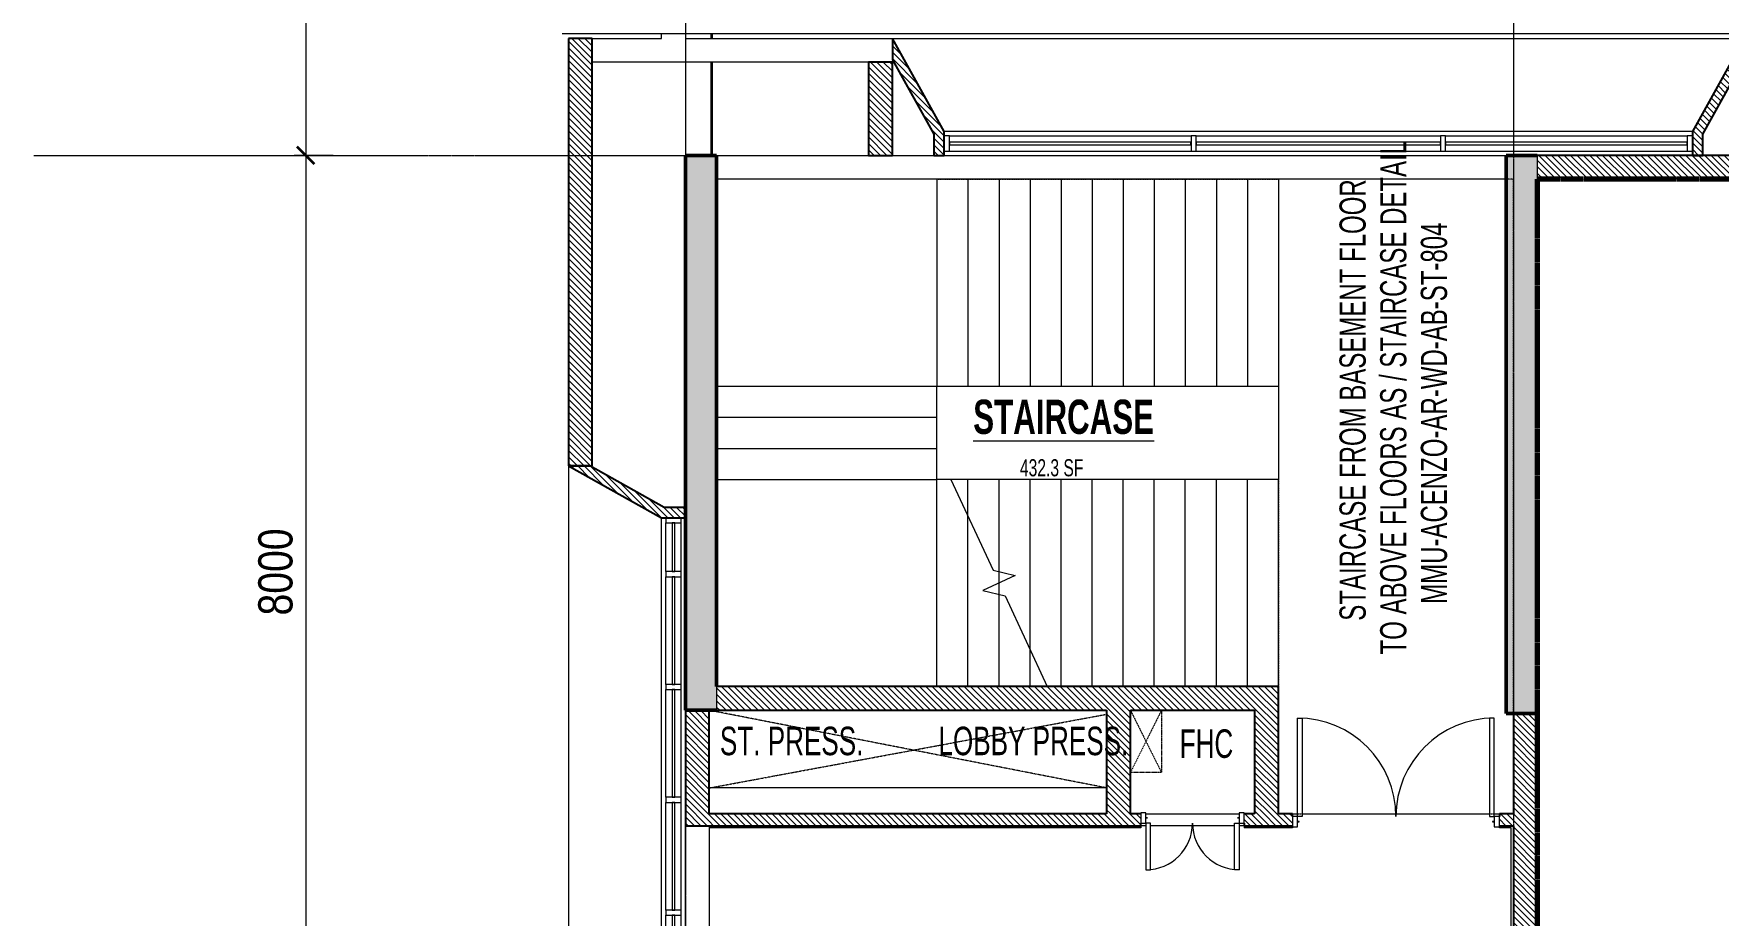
# Model space of a CAD drawing. Header units: millimetres. Extents: x -25222 to 91371, y -63339 to 20835.
# Drawn here: x -24562 to -8285, y -32729 to -24214 of the extents above; entities that cross this region are included whole.
import ezdxf

# ---------------------------------------------------------------- set-up
doc = ezdxf.new("R2010")
doc.units = ezdxf.units.MM
for name, pattern in [('Cut Out Line', [2, 1, -1]), ('Dash_2_', [6.35, 3.175, -3.175]), ('Grid Line', [22.225, 12.7, -3.175, 3.175, -3.175]), ('Overhead', [3.96875, 2.38125, -1.5875])]:
    doc.linetypes.add(name, pattern=pattern)
for name, color, linetype, lineweight in [('A-ANNO-DIMS', 211, 'Continuous', 9), ('A-ANNO-DIMS-110', 211, 'Continuous', 9), ('A-AREA-IDEN', 2, 'Continuous', 9), ('A-DETL', 90, 'Continuous', 5), ('A-DOOR', 31, 'Continuous', 5), ('A-DOOR-FRAM', 31, 'Continuous', 5), ('A-GLAZ-CURT', 52, 'Continuous', 5), ('A-GLAZ-CWMG', 51, 'Continuous', 5), ('A-WALL', 113, 'Continuous', 5), ('A-WALL-PATT', 111, 'Continuous', 25), ('G-ANNO-TEXT', 231, 'Continuous', 9), ('S-GRID', 1, 'Continuous', 9), ('S-STRS', 31, 'Continuous', 5), ('S-STRS-MBND', 31, 'Overhead', 5)]:
    doc.layers.add(name, color=color, linetype=linetype, lineweight=lineweight)
doc.styles.add('Swis721 Cn BT_1', font='swissc.ttf', dxfattribs={"height": 330})
doc.styles.add('Swis721 Cn BT_2', font='swissc.ttf', dxfattribs={"width": 0.8, "height": 253})
doc.styles.add('Swis721 Cn BT_3', font='swissc.ttf', dxfattribs={"width": 0.8, "height": 165})
doc.styles.add('Swis721 Cn BT_4', font='swissc.ttf', dxfattribs={"width": 0.8, "height": 275})
doc.styles.add('Swis721 Cn BT_B', font='swisscb.ttf', dxfattribs={"width": 0.8, "height": 330})
doc.dimstyles.new('Diagonal_-_2_5_mm_Swiss_Feet_Metric', dxfattribs={"dimscale": 304.8, "dimtxt": 333.106598, "dimasz": 0.541339, "dimexe": 0.360892, "dimexo": 0.0625, "dimgap": 0.072178, "dimtad": 1, "dimdec": 0, "dimzin": 0, "dimdsep": 46, "dimtxsty": 'Swis721 Cn BT_1', "dimblk1": 'OBLIQUE', "dimblk2": 'OBLIQUE', "dimsah": 1, "dimcen": 0.09, "dimdle": 0.866142, "dimazin": 0, "dimtfac": 1, "dimtdec": 4, "dimtix": 1, "dimtmove": 0, "dimatfit": 3, "dimfxl": 0.866142, "dimfxlon": 1, "dimtvp": 1, "dimtolj": 1, "dimtzin": 0, "dimarcsym": 2})
pattern_1 = [(315, (14219.89, -54691.457), (30.869454, 30.869454), [])]
pattern_2 = [(45, (54691.457, 14219.89), (-30.869454, 30.869454), [])]

# ---------------------------------------------------------------- blocks, each defined once
blk = doc.blocks.new('MM-HOSPITAL A_B BLOCK 2022_05_19_Interiors_rvt-1-4_ FOURTH FLOOR - GA PLAN')
at = {"layer": 'A-WALL', "color": 10, "lineweight": 9}
for p, q in [((-18015, -24259), (-18015, -24214)), ((-18005, -24214), (-18005, -24259)), ((-18015, -25389), (-18015, -24489)), ((-18005, -24489), (-18005, -25389)), ((-18035, -31864), (-18035, -31884)), ((-13865, -31884), (-18035, -31884)), ((-13865, -31864), (-13865, -31884)), ((-12865, -31864), (-12865, -31884)), ((-12400, -31884), (-12865, -31884)), ((-12400, -31874), (-12400, -31884)), ((-10400, -31884), (-10400, -31874)), ((-10285, -31884), (-10400, -31884)), ((-10285, -33229), (-10285, -31884))]:
    blk.add_line(p, q, dxfattribs=at)
blk = doc.blocks.new('M_Door-Passage-Double-Flush - FWD1 2_0-12470101-4_ FOURTH FLOOR - GA PLAN')
at = {"layer": 'A-DOOR'}
for p, q in [((-950, 38.85), (-950, 988.85)), ((-950, 988.85), (-905, 988.85)), ((-905, 988.85), (-905, 38.85)), ((950, 988.85), (905, 988.85)), ((905, 988.85), (905, 38.85)), ((950, 38.85), (950, 988.85)), ((-905, 38.85), (-950, 38.85)), ((905, 38.85), (950, 38.85))]:
    blk.add_line(p, q, dxfattribs=at)
for centre, start, end in [((-950, 38.85), 0, 90), ((950, 38.85), 90, 180)]:
    blk.add_arc(centre, 950, start, end, dxfattribs=at)
at = {"layer": 'A-DOOR-FRAM'}
for p, q in [((-950, 38.85), (-1000, 38.85)), ((-1000, 38.85), (-1000, -61.15)), ((-950, -10.9125), (-950, 38.85)), ((950, 38.85), (950, -10.9125)), ((1000, 38.85), (950, 38.85)), ((1000, -61.15), (1000, 38.85)), ((-1000, -61.15), (-950, -61.15)), ((-934.125, -10.9125), (-950, -10.9125)), ((-950, -61.15), (-950, -11.9375)), ((-950, -11.9375), (-934.125, -11.9375)), ((-934.125, -11.9375), (-934.125, -10.9125)), ((950, -10.9125), (934.125, -10.9125)), ((934.125, -10.9125), (934.125, -11.9375)), ((934.125, -11.9375), (950, -11.9375)), ((950, -11.9375), (950, -61.15)), ((950, -61.15), (1000, -61.15))]:
    blk.add_line(p, q, dxfattribs=at)
blk = doc.blocks.new('System Panel - Glazed-11402160-4_ FOURTH FLOOR - GA PLAN')
at = {"layer": 'A-GLAZ-CURT'}
for p, q in [((235, 12), (-235, 12)), ((-235, 12), (-235, -12)), ((235, -12), (235, 12)), ((-235, -12), (235, -12))]:
    blk.add_line(p, q, dxfattribs=at)
blk = doc.blocks.new('Rectangular Mullion - 50 x 150mm-11401162-4_ FOURTH FLOOR - GA PLAN')
at = {"layer": 'A-GLAZ-CWMG'}
for p, q in [((-18455, -29409), (-18455, -28939)), ((-18305, -29409), (-18305, -28939))]:
    blk.add_line(p, q, dxfattribs=at)
blk = doc.blocks.new('M_Door-Passage-Double-Flush - SHD 1_0-11714173-4_ FOURTH FLOOR - GA PLAN')
at = {"layer": 'A-DOOR'}
for p, q in [((-450, 38.85), (-450, 488.85)), ((-450, 488.85), (-405, 488.85)), ((-405, 488.85), (-405, 38.85)), ((450, 488.85), (405, 488.85)), ((405, 488.85), (405, 38.85)), ((450, 38.85), (450, 488.85)), ((-405, 38.85), (-450, 38.85)), ((405, 38.85), (450, 38.85))]:
    blk.add_line(p, q, dxfattribs=at)
for centre, start, end in [((-450, 38.85), 0, 90), ((450, 38.85), 90, 180)]:
    blk.add_arc(centre, 450, start, end, dxfattribs=at)
at = {"layer": 'A-DOOR-FRAM'}
for p, q in [((-450, 38.85), (-500, 38.85)), ((-500, 38.85), (-500, -61.15)), ((-450, -10.9125), (-450, 38.85)), ((450, 38.85), (450, -10.9125)), ((500, 38.85), (450, 38.85)), ((500, -61.15), (500, 38.85)), ((-500, -61.15), (-450, -61.15)), ((-434.125, -10.9125), (-450, -10.9125)), ((-450, -61.15), (-450, -11.9375)), ((-450, -11.9375), (-434.125, -11.9375)), ((-434.125, -11.9375), (-434.125, -10.9125)), ((450, -10.9125), (434.125, -10.9125)), ((434.125, -10.9125), (434.125, -11.9375)), ((434.125, -11.9375), (450, -11.9375)), ((450, -11.9375), (450, -61.15)), ((450, -61.15), (500, -61.15))]:
    blk.add_line(p, q, dxfattribs=at)
blk = doc.blocks.new('System Panel - Glazed-7870256-4_ FOURTH FLOOR - GA PLAN')
at = {"layer": 'A-GLAZ-CURT'}
for p, q in [((1167, 13), (-1167, 13)), ((-1167, 13), (-1167, -13)), ((1167, -13), (1167, 13)), ((-1167, -13), (1167, -13))]:
    blk.add_line(p, q, dxfattribs=at)
blk = doc.blocks.new('System Panel - Glazed-7870257-4_ FOURTH FLOOR - GA PLAN')
at = {"layer": 'A-GLAZ-CURT'}
for p, q in [((1180, 13), (-1180, 13)), ((-1180, 13), (-1180, -13)), ((1180, -13), (1180, 13)), ((-1180, -13), (1180, -13))]:
    blk.add_line(p, q, dxfattribs=at)
blk = doc.blocks.new('Rectangular Mullion - 50 x 150mm-7843323-4_ FOURTH FLOOR - GA PLAN')
at = {"layer": 'A-GLAZ-CWMG'}
for p, q in [((-10920, -25199), (-8585, -25199)), ((-10920, -25349), (-8585, -25349))]:
    blk.add_line(p, q, dxfattribs=at)
blk = doc.blocks.new('Rectangular Mullion - 50 x 150mm-7843324-4_ FOURTH FLOOR - GA PLAN')
at = {"layer": 'A-GLAZ-CWMG'}
for p, q in [((-13330, -25199), (-10970, -25199)), ((-13330, -25349), (-10970, -25349))]:
    blk.add_line(p, q, dxfattribs=at)
blk = doc.blocks.new('Rectangular Mullion - 50 x 150mm-7870260-4_ FOURTH FLOOR - GA PLAN')
at = {"layer": 'A-GLAZ-CWMG'}
for p, q in [((-50, 75), (0, 75)), ((-50, -75), (-50, 75)), ((0, 75), (0, -75)), ((0, -75), (-50, -75))]:
    blk.add_line(p, q, dxfattribs=at)
blk = doc.blocks.new('Rectangular Mullion - 50 x 150mm-7870262-4_ FOURTH FLOOR - GA PLAN')
at = {"layer": 'A-GLAZ-CWMG'}
for p, q in [((0, 75), (-50, 75)), ((-50, 75), (-50, -75)), ((0, -75), (0, 75)), ((-50, -75), (0, -75))]:
    blk.add_line(p, q, dxfattribs=at)
blk = doc.blocks.new('Rectangular Mullion - 50 x 150mm-7870254-4_ FOURTH FLOOR - GA PLAN')
at = {"layer": 'A-GLAZ-CWMG'}
for p, q in [((-25, 75), (25, 75)), ((-25, -75), (-25, 75)), ((25, 75), (25, -75)), ((25, -75), (-25, -75))]:
    blk.add_line(p, q, dxfattribs=at)
blk = doc.blocks.new('Walls 5 - Walls 4-11295221-4_ FOURTH FLOOR - GA PLAN')
at = {"layer": 'A-WALL-PATT', "lineweight": 5}
h = blk.add_hatch(dxfattribs=at)
h.set_pattern_fill('FP_4', color=9, style=0, pattern_type=2)
h.set_pattern_definition(pattern_2)
h.paths.add_polyline_path([(54459, -19395), (54459, -19189), (54059, -18469), (54059, -18265), (53959, -18265), (53959, -18495)], flags=0)
h.paths.add_polyline_path([(28889, -18495), (28889, -18265), (28789, -18265), (28789, -18469), (28389, -19189), (28389, -19395), (28517, -19165)], flags=0)
at = {"layer": 'A-WALL', "lineweight": 25}
for p, q in [((28889, -18265), (28789, -18265)), ((28789, -18265), (28789, -18469)), ((28889, -18495), (28889, -18265)), ((28789, -18469), (28389, -19189)), ((28389, -19395), (28889, -18495)), ((28389, -19189), (28389, -19395))]:
    blk.add_line(p, q, dxfattribs=at)
at = {"layer": 'A-WALL'}
for p, q in [((53959, -18495), (28889, -18495)), ((28389, -19395), (54459, -19395))]:
    blk.add_line(p, q, dxfattribs=at)
blk = doc.blocks.new('System Panel - Glazed-11328794-4_ FOURTH FLOOR - GA PLAN')
at = {"layer": 'A-GLAZ-CURT'}
for p, q in [((520, 12.5), (-520, 12.5)), ((-520, 12.5), (-520, -12.5)), ((520, -12.5), (520, 12.5)), ((-520, -12.5), (520, -12.5))]:
    blk.add_line(p, q, dxfattribs=at)
blk = doc.blocks.new('Rectangular Mullion - 50 x 150mm-9824124-4_ FOURTH FLOOR - GA PLAN')
at = {"layer": 'A-GLAZ-CWMG'}
for p, q in [((7708, 14801), (8748, 14801)), ((7708, 14651), (8748, 14651))]:
    blk.add_line(p, q, dxfattribs=at)
blk = doc.blocks.new('Rectangular Mullion - 50 x 150mm-11328792-4_ FOURTH FLOOR - GA PLAN')
at = {"layer": 'A-GLAZ-CWMG'}
for p, q in [((-25, 75), (25, 75)), ((-25, -75), (-25, 75)), ((25, 75), (25, -75)), ((25, -75), (-25, -75))]:
    blk.add_line(p, q, dxfattribs=at)
blk = doc.blocks.new('System Panel - Glazed-11402161-4_ FOURTH FLOOR - GA PLAN')
at = {"layer": 'A-GLAZ-CURT'}
for p, q in [((520, 13), (-520, 13)), ((-520, 13), (-520, -12)), ((520, -12), (520, 13)), ((-520, -12), (520, -12))]:
    blk.add_line(p, q, dxfattribs=at)
blk = doc.blocks.new('Rectangular Mullion - 50 x 150mm-11328798-4_ FOURTH FLOOR - GA PLAN')
at = {"layer": 'A-GLAZ-CWMG'}
for p, q in [((0, 75), (-50, 75)), ((-50, 75), (-50, -75)), ((0, -75), (0, 75)), ((-50, -75), (0, -75))]:
    blk.add_line(p, q, dxfattribs=at)
blk = doc.blocks.new('Walls 13 - Walls 9-11868165-4_ FOURTH FLOOR - GA PLAN')
at = {"layer": 'A-WALL-PATT', "lineweight": 5}
h = blk.add_hatch(dxfattribs=at)
h.set_pattern_fill('FP_4', color=9, style=0, pattern_type=2)
h.set_pattern_definition(pattern_2)
h.paths.add_polyline_path([(25389, -8435), (25185, -8435), (24465, -8035), (24259, -8035), (25159, -8535), (25389, -8535)], flags=0)
h.paths.add_polyline_path([(25389, -15765), (25159, -15765), (24259, -16265), (24465, -16265), (25185, -15865), (25389, -15865), (25389, -15835)], flags=0)
at = {"layer": 'A-WALL', "lineweight": 25}
for p, q in [((24465, -8035), (24259, -8035)), ((24259, -8035), (25159, -8535)), ((25185, -8435), (24465, -8035)), ((25389, -8435), (25185, -8435)), ((25389, -8535), (25389, -8435)), ((25159, -8535), (25389, -8535)), ((25159, -15765), (24259, -16265)), ((25389, -15765), (25159, -15765)), ((25389, -15865), (25389, -15765)), ((24465, -16265), (25185, -15865)), ((25185, -15865), (25389, -15865)), ((24259, -16265), (24465, -16265))]:
    blk.add_line(p, q, dxfattribs=at)
at = {"layer": 'A-WALL'}
for p, q in [((24259, -16265), (24259, -8035)), ((25159, -8535), (25159, -15765)), ((25389, -15765), (25389, -10335))]:
    blk.add_line(p, q, dxfattribs=at)
blk = doc.blocks.new('DIMBLOCK6-4_ FOURTH FLOOR - GA PLAN')
at = {"layer": 'A-ANNO-DIMS-110', "lineweight": 35, "transparency": 16777216}
for p, q in [((-21934, -21389), (-22017, -21306)), ((-21934, -21389), (-21852, -21471)), ((-21934, -25389), (-22017, -25306)), ((-21934, -25389), (-21852, -25471))]:
    blk.add_line(p, q, dxfattribs=at)
at = {"layer": 'A-ANNO-DIMS-110', "transparency": 16777216}
for p, q in [((-21670, -21389), (-22044, -21389)), ((-21934, -21389), (-21934, -25389)), ((-21934, -21389), (-21670, -21389)), ((-21670, -25389), (-22044, -25389)), ((-21934, -25389), (-21670, -25389))]:
    blk.add_line(p, q, dxfattribs=at)
at = {"layer": 'A-ANNO-DIMS-110', "color": 0, "transparency": 16777216, "insert": (-22392, -23833), "char_height": 330, "width": 1065.94, "attachment_point": 1, "rotation": 90, "line_spacing_factor": 0.961347, "style": 'Swis721 Cn BT_1'}
blk.add_mtext('4000', dxfattribs=at)
blk = doc.blocks.new('_Oblique')
at = {"color": 0, "linetype": 'ByBlock', "lineweight": -2}
blk.add_line((-0.5, -0.5), (0.5, 0.5), dxfattribs=at)
blk = doc.blocks.new('DIMBLOCK7-4_ FOURTH FLOOR - GA PLAN')
at = {"layer": 'A-ANNO-DIMS-110', "transparency": 16777216}
for p, q in [((-21670, -25389), (-22044, -25389)), ((-21934, -25389), (-21934, -33389)), ((-21934, -25389), (-21670, -25389)), ((-21670, -33389), (-22044, -33389)), ((-21934, -33389), (-21670, -33389))]:
    blk.add_line(p, q, dxfattribs=at)
at = {"layer": 'A-ANNO-DIMS-110', "lineweight": 35, "transparency": 16777216}
for p, q in [((-21934, -25389), (-22017, -25306)), ((-21934, -25389), (-21852, -25471)), ((-21934, -33389), (-22017, -33306)), ((-21934, -33389), (-21852, -33471))]:
    blk.add_line(p, q, dxfattribs=at)
at = {"layer": 'A-ANNO-DIMS-110', "color": 0, "transparency": 16777216, "insert": (-22392, -29833), "char_height": 330, "width": 1065.94, "attachment_point": 1, "rotation": 90, "line_spacing_factor": 0.961347, "style": 'Swis721 Cn BT_1'}
blk.add_mtext('8000', dxfattribs=at)

msp = doc.modelspace()

# ---------------------------------------------------------------- hatches: boundary and pattern name
at = {"layer": 'A-WALL-PATT', "lineweight": 5}
h = msp.add_hatch(dxfattribs=at)
h.set_pattern_fill('FP_1', color=9, style=0, pattern_type=2)
h.set_pattern_definition(pattern_1)
h.paths.add_polyline_path([(-19164.9, -58288.7), (-19164.9, -54688.7), (-19394.9, -54688.7), (-19394.9, -58288.7)], flags=0)
h.paths.add_polyline_path([(-19164.9, -28388.7), (-19164.9, -24258.7), (-19394.9, -24258.7), (-19394.9, -28388.7)], flags=0)
h = msp.add_hatch(dxfattribs=at)
h.set_pattern_fill('FP_1', color=9, style=0, pattern_type=2)
h.set_pattern_definition(pattern_1)
h.paths.add_polyline_path([(-16264.9, -25388.7), (-16264.9, -24488.7), (-16494.9, -24488.7), (-16494.9, -25388.7)], flags=0)
for points in [[(-18264.9, -30748.7), (-17964.9, -30748.7), (-17964.9, -25388.7), (-18264.9, -25388.7), (-18264.9, -30518.7)], [(-10034.9, -30778.7), (-10034.9, -25388.7), (-10334.9, -25388.7), (-10334.9, -30778.7), (-10264.9, -30778.7)]]:
    msp.add_hatch(color=55, dxfattribs=at).paths.add_polyline_path(points, flags=0)
h = msp.add_hatch(dxfattribs=at)
h.set_pattern_fill('FP_1', color=9, style=0, pattern_type=2)
h.set_pattern_definition(pattern_1)
h.paths.add_polyline_path([(-5919.9, -25618.7), (-2564.9, -25618.7), (-2564.9, -25388.7), (-10034.9, -25388.7), (-10034.9, -25618.7), (-6820, -25618.7)], flags=0)
h = msp.add_hatch(dxfattribs=at)
h.set_pattern_fill('FP_1', color=9, style=0, pattern_type=2)
h.set_pattern_definition(pattern_1)
h.paths.add_polyline_path([(-13864.9, -30748.7), (-12764.9, -30748.7), (-12764.9, -30518.7), (-17964.9, -30518.7), (-17964.9, -30748.7), (-13964.9, -30748.7)], flags=0)
h = msp.add_hatch(dxfattribs=at)
h.set_pattern_fill('FP_1', color=9, style=0, pattern_type=2)
h.set_pattern_definition(pattern_1)
h.paths.add_polyline_path([(-12534.9, -31748.7), (-12534.9, -30518.7), (-12764.9, -30518.7), (-12764.9, -31748.7)], flags=0)
h = msp.add_hatch(dxfattribs=at)
h.set_pattern_fill('FP_1', color=9, style=0, pattern_type=2)
h.set_pattern_definition(pattern_1)
h.paths.add_polyline_path([(-18264.9, -31863.7), (-18034.9, -31863.7), (-18034.9, -30748.7), (-18264.9, -30748.7), (-18264.9, -31773.8)], flags=0)
h = msp.add_hatch(dxfattribs=at)
h.set_pattern_fill('FP_1', color=9, style=0, pattern_type=2)
h.set_pattern_definition(pattern_1)
h.paths.add_polyline_path([(-13964.9, -31748.7), (-13964.9, -30748.7), (-14194.9, -30748.7), (-14194.9, -31748.7), (-14165.5, -31748.7)], flags=0)
h = msp.add_hatch(dxfattribs=at)
h.set_pattern_fill('FP_1', color=9, style=0, pattern_type=2)
h.set_pattern_definition(pattern_1)
h.paths.add_polyline_path([(-10034.9, -33248.7), (-10034.9, -30778.7), (-10264.9, -30778.7), (-10264.9, -33248.7)], flags=0)
h = msp.add_hatch(dxfattribs=at)
h.set_pattern_fill('FP_1', color=9, style=0, pattern_type=2)
h.set_pattern_definition(pattern_1)
h.paths.add_polyline_path([(-18034.9, -31863.7), (-13864.9, -31863.7), (-13864.9, -31748.7), (-18034.9, -31748.7), (-18034.9, -31773.8)], flags=0)
h.paths.add_polyline_path([(-12864.9, -31863.7), (-12399.9, -31863.7), (-12399.9, -31748.7), (-12864.9, -31748.7), (-12864.9, -31838.7)], flags=0)
h.paths.add_polyline_path([(-10264.9, -31863.7), (-10264.9, -31748.7), (-10399.9, -31748.7), (-10399.9, -31863.7), (-10284.9, -31863.7)], flags=0)

# ---------------------------------------------------------------- linework, layer by layer
at = {"layer": 'A-DETL', "linetype": 'Dash_2_', "lineweight": 70}
for p, q in [((5435.1, -25618.7), (-10034.9, -25618.7)), ((-10034.9, -25618.7), (-10034.9, -37028.7))]:
    msp.add_line(p, q, dxfattribs=at)
at = {"layer": 'A-DETL', "linetype": 'Cut Out Line'}
for p, q in [((-14194.9, -31498.7), (-18034.8, -30748.9)), ((-13664.9, -30748.7), (-13964.9, -31348.7)), ((-13964.9, -30748.7), (-13664.9, -31348.7)), ((-13664.9, -30748.7), (-13664.9, -31348.7)), ((-18034.5, -31498.7), (-14209.9, -30789.3)), ((-13664.9, -31348.7), (-13964.9, -31348.7))]:
    msp.add_line(p, q, dxfattribs=at)
at = {"layer": 'A-DETL'}
for p, q in [((-18034.5, -31498.7), (-18034.5, -30748.7)), ((-14194.9, -31498.7), (-18034.5, -31498.7))]:
    msp.add_line(p, q, dxfattribs=at)
at = {"layer": 'A-WALL'}
for p, q in [((-6079.9, -24213.7), (-19454.9, -24213.7)), ((-18494.9, -24258.7), (-18494.9, -24213.7)), ((-18264.9, -24213.7), (-18264.9, -24258.7)), ((-19164.9, -24258.7), (-18494.9, -24258.7)), ((-18264.9, -24258.7), (-16264.9, -24258.7)), ((-16494.9, -24488.7), (-19164.9, -24488.7)), ((-16251.5, -24488.7), (-16264.9, -24488.7)), ((-17964.9, -25388.7), (-16494.9, -25388.7)), ((-16264.9, -25388.7), (-15864.9, -25388.7)), ((-15764.9, -25388.7), (-10334.9, -25388.7)), ((-10034.9, -25388.7), (-10034.9, -25618.7)), ((-10334.9, -25618.7), (-17964.9, -25618.7)), ((-17964.9, -30518.7), (-17964.9, -30748.7)), ((-18264.9, -34028.7), (-18264.9, -31863.7)), ((-18034.9, -31883.7), (-18034.9, -34028.7)), ((-13814.9, -31863.7), (-13864.9, -31863.7)), ((-13814.9, -31748.7), (-12914.9, -31748.7)), ((-12959.9, -31863.7), (-13769.9, -31863.7)), ((-12864.9, -31863.7), (-12914.9, -31863.7))]:
    msp.add_line(p, q, dxfattribs=at)
at = {"layer": 'A-WALL', "lineweight": 25}
for p, q in [((-19164.9, -24258.7), (-19394.9, -24258.7)), ((-19394.9, -24258.7), (-19394.9, -28388.7)), ((-19164.9, -28388.7), (-19164.9, -24258.7)), ((-16494.9, -24488.7), (-16494.9, -25388.7)), ((-16264.9, -24488.7), (-16494.9, -24488.7)), ((-16264.9, -25388.7), (-16264.9, -24488.7)), ((-16494.9, -25388.7), (-16264.9, -25388.7)), ((-8034.9, -25388.7), (-10034.9, -25388.7)), ((-19394.9, -28388.7), (-19164.9, -28388.7)), ((-12534.9, -30518.7), (-17964.9, -30518.7)), ((-12534.9, -31748.7), (-12534.9, -30518.7)), ((-18264.9, -30748.7), (-18264.9, -31863.7)), ((-18034.9, -30748.7), (-18264.9, -30748.7)), ((-18034.9, -31748.7), (-18034.9, -30748.7)), ((-17964.9, -30748.7), (-14194.9, -30748.7)), ((-14194.9, -30748.7), (-14194.9, -31748.7)), ((-13964.9, -30748.7), (-12764.9, -30748.7)), ((-13964.9, -31748.7), (-13964.9, -30748.7)), ((-12764.9, -30748.7), (-12764.9, -31748.7)), ((-10264.9, -30778.7), (-10264.9, -31748.7)), ((-18264.9, -31863.7), (-13864.9, -31863.7)), ((-14194.9, -31748.7), (-18034.9, -31748.7)), ((-13864.9, -31748.7), (-13964.9, -31748.7)), ((-13864.9, -31863.7), (-13864.9, -31838.7)), ((-12764.9, -31748.7), (-12864.9, -31748.7)), ((-12864.9, -31838.7), (-12864.9, -31863.7)), ((-12864.9, -31863.7), (-12399.9, -31863.7)), ((-12399.9, -31748.7), (-12534.9, -31748.7)), ((-12399.9, -31773.7), (-12399.9, -31748.7)), ((-10264.9, -31748.7), (-10399.9, -31748.7)), ((-10399.9, -31748.7), (-10399.9, -31773.7)), ((-10399.9, -31863.7), (-10264.9, -31863.7)), ((-10264.9, -31863.7), (-10264.9, -33248.7))]:
    msp.add_line(p, q, dxfattribs=at)
at = {"layer": 'A-WALL', "lineweight": 50}
for p, q in [((-18264.9, -25388.7), (-18264.9, -30748.7)), ((-17964.9, -25388.7), (-18264.9, -25388.7)), ((-17964.9, -30518.7), (-17964.9, -25388.7)), ((-10034.9, -25388.7), (-10334.9, -25388.7)), ((-10334.9, -25388.7), (-10334.9, -30778.7)), ((-18264.9, -30748.7), (-17964.9, -30748.7)), ((-10334.9, -30778.7), (-10034.9, -30778.7))]:
    msp.add_line(p, q, dxfattribs=at)
at = {"layer": 'S-GRID', "linetype": 'Grid Line'}
for p, q in [((-18264.9, 20089.7), (-18264.9, -62440.6)), ((-10264.9, 20089.7), (-10264.9, -62440.6)), ((-24562.2, -25388.7), (90711.2, -25388.7))]:
    msp.add_line(p, q, dxfattribs=at)
at = {"layer": 'S-STRS'}
for p, q in [((-15834.9, -25618.7), (-15834.9, -27618.7)), ((-15534.9, -25618.7), (-15534.9, -27618.7)), ((-15234.9, -25618.7), (-15234.9, -27618.7)), ((-14934.9, -25618.7), (-14934.9, -27618.7)), ((-14634.9, -25618.7), (-14634.9, -27618.7)), ((-14334.9, -25618.7), (-14334.9, -27618.7)), ((-14034.9, -25618.7), (-14034.9, -27618.7)), ((-13734.9, -25618.7), (-13734.9, -27618.7)), ((-13434.9, -25618.7), (-13434.9, -27618.7)), ((-13134.9, -25618.7), (-13134.9, -27618.7)), ((-12834.9, -25618.7), (-12834.9, -27618.7)), ((-12534.9, -25618.7), (-12534.9, -27618.7)), ((-17964.9, -27618.7), (-15834.9, -27618.7)), ((-15834.9, -27618.7), (-15534.9, -27618.7)), ((-15834.9, -27918.7), (-15834.9, -27618.7)), ((-15534.9, -27618.7), (-15234.9, -27618.7)), ((-15234.9, -27618.7), (-14934.9, -27618.7)), ((-14934.9, -27618.7), (-14634.9, -27618.7)), ((-14634.9, -27618.7), (-14334.9, -27618.7)), ((-14334.9, -27618.7), (-14034.9, -27618.7)), ((-14034.9, -27618.7), (-13734.9, -27618.7)), ((-13734.9, -27618.7), (-13434.9, -27618.7)), ((-13434.9, -27618.7), (-13134.9, -27618.7)), ((-13134.9, -27618.7), (-12834.9, -27618.7)), ((-12834.9, -27618.7), (-12534.9, -27618.7)), ((-12534.9, -27618.7), (-12534.9, -28518.7)), ((-17964.9, -27918.7), (-15834.9, -27918.7)), ((-15834.9, -28218.7), (-15834.9, -27918.7)), ((-17964.9, -28218.7), (-15834.9, -28218.7)), ((-15834.9, -28518.7), (-15834.9, -28218.7)), ((-17964.9, -28518.7), (-15834.9, -28518.7)), ((-15834.9, -30518.7), (-15834.9, -28518.7)), ((-15701.2, -28518.7), (-15834.9, -28518.7)), ((-15534.9, -28518.7), (-15701.2, -28518.7)), ((-15234.9, -28518.7), (-15534.9, -28518.7)), ((-15534.9, -28875.4), (-15534.9, -28518.7)), ((-14934.9, -28518.7), (-15234.9, -28518.7)), ((-15234.9, -29408.3), (-15234.9, -28518.7)), ((-14634.9, -28518.7), (-14934.9, -28518.7)), ((-14934.9, -30162.1), (-14934.9, -28518.7)), ((-14334.9, -28518.7), (-14634.9, -28518.7)), ((-14634.9, -30518.7), (-14634.9, -28518.7)), ((-14034.9, -28518.7), (-14334.9, -28518.7)), ((-14334.9, -30518.7), (-14334.9, -28518.7)), ((-13734.9, -28518.7), (-14034.9, -28518.7)), ((-14034.9, -30518.7), (-14034.9, -28518.7)), ((-13434.9, -28518.7), (-13734.9, -28518.7)), ((-13734.9, -30518.7), (-13734.9, -28518.7)), ((-13134.9, -28518.7), (-13434.9, -28518.7)), ((-13434.9, -30518.7), (-13434.9, -28518.7)), ((-12834.9, -28518.7), (-13134.9, -28518.7)), ((-13134.9, -30518.7), (-13134.9, -28518.7)), ((-12534.9, -28518.7), (-12834.9, -28518.7)), ((-12834.9, -30518.7), (-12834.9, -28518.7)), ((-12534.9, -30518.7), (-12534.9, -28518.7)), ((-15534.9, -30518.7), (-15534.9, -28875.4)), ((-15234.9, -29518.7), (-15234.9, -29408.3)), ((-15234.9, -29629.2), (-15234.9, -29518.7)), ((-15234.9, -30518.7), (-15234.9, -29629.2)), ((-14934.9, -30518.7), (-14934.9, -30162.1)), ((-12399.9, -31748.7), (-12349.9, -31748.7)), ((-12304.9, -31748.7), (-10494.9, -31748.7)), ((-10449.9, -31748.7), (-10399.9, -31748.7))]:
    msp.add_line(p, q, dxfattribs=at)
at = {"layer": 'S-STRS', "linetype": 'Overhead'}
for p, q in [((-15834.9, -25618.7), (-15834.9, -27618.7)), ((-15534.9, -25618.7), (-15534.9, -27618.7)), ((-15234.9, -25618.7), (-15234.9, -27618.7)), ((-14934.9, -25618.7), (-14934.9, -27618.7)), ((-14634.9, -25618.7), (-14634.9, -27618.7)), ((-14334.9, -25618.7), (-14334.9, -27618.7)), ((-14034.9, -25618.7), (-14034.9, -27618.7)), ((-13734.9, -25618.7), (-13734.9, -27618.7)), ((-13434.9, -25618.7), (-13434.9, -27618.7)), ((-13134.9, -25618.7), (-13134.9, -27618.7)), ((-12834.9, -25618.7), (-12834.9, -27618.7)), ((-12534.9, -25618.7), (-12534.9, -27618.7)), ((-17964.9, -27618.7), (-15834.9, -27618.7)), ((-17964.9, -27918.7), (-15834.9, -27918.7)), ((-17964.9, -28218.7), (-15834.9, -28218.7)), ((-17964.9, -28518.7), (-15834.9, -28518.7)), ((-15834.9, -30518.7), (-15834.9, -28518.7)), ((-15534.9, -28875.4), (-15534.9, -28518.7)), ((-15234.9, -29408.3), (-15234.9, -28518.7)), ((-14934.9, -30162.1), (-14934.9, -28518.7)), ((-14634.9, -30518.7), (-14634.9, -28518.7)), ((-14334.9, -30518.7), (-14334.9, -28518.7)), ((-14034.9, -30518.7), (-14034.9, -28518.7)), ((-13734.9, -30518.7), (-13734.9, -28518.7)), ((-13434.9, -30518.7), (-13434.9, -28518.7)), ((-13134.9, -30518.7), (-13134.9, -28518.7)), ((-12834.9, -30518.7), (-12834.9, -28518.7)), ((-12534.9, -30518.7), (-12534.9, -28518.7)), ((-15534.9, -30518.7), (-15534.9, -28875.4)), ((-15234.9, -29518.7), (-15234.9, -29408.3)), ((-15234.9, -29629.2), (-15234.9, -29518.7)), ((-15234.9, -30518.7), (-15234.9, -29629.2)), ((-14934.9, -30518.7), (-14934.9, -30162.1))]:
    msp.add_line(p, q, dxfattribs=at)
at = {"layer": 'S-STRS-MBND'}
for p, q in [((-17964.9, -25618.7), (-17964.9, -27918.7)), ((-15834.9, -25618.7), (-17964.9, -25618.7)), ((-17964.9, -25618.7), (-17964.9, -27918.7)), ((-15834.9, -25618.7), (-17964.9, -25618.7)), ((-17964.9, -25618.7), (-17964.9, -27918.7)), ((-15834.9, -25618.7), (-17964.9, -25618.7)), ((-15834.9, -25618.7), (-15834.9, -27618.7)), ((-15834.9, -25618.7), (-15834.9, -27618.7)), ((-15834.9, -25618.7), (-15834.9, -27618.7)), ((-15834.9, -25618.7), (-12534.9, -25618.7)), ((-15834.9, -25618.7), (-12534.9, -25618.7)), ((-15834.9, -25618.7), (-12534.9, -25618.7)), ((-15834.9, -25618.7), (-15834.9, -27618.7)), ((-15834.9, -25618.7), (-15834.9, -27618.7)), ((-15834.9, -25618.7), (-15834.9, -27618.7)), ((-15534.9, -25618.7), (-15534.9, -27618.7)), ((-15534.9, -25618.7), (-15534.9, -27618.7)), ((-15534.9, -25618.7), (-15534.9, -27618.7)), ((-15534.9, -25618.7), (-15534.9, -27618.7)), ((-15534.9, -25618.7), (-15534.9, -27618.7)), ((-15534.9, -25618.7), (-15534.9, -27618.7)), ((-15234.9, -25618.7), (-15234.9, -27618.7)), ((-15234.9, -25618.7), (-15234.9, -27618.7)), ((-15234.9, -25618.7), (-15234.9, -27618.7)), ((-15234.9, -25618.7), (-15234.9, -27618.7)), ((-15234.9, -25618.7), (-15234.9, -27618.7)), ((-15234.9, -25618.7), (-15234.9, -27618.7)), ((-14934.9, -25618.7), (-14934.9, -27618.7)), ((-14934.9, -25618.7), (-14934.9, -27618.7)), ((-14934.9, -25618.7), (-14934.9, -27618.7)), ((-14934.9, -25618.7), (-14934.9, -27618.7)), ((-14934.9, -25618.7), (-14934.9, -27618.7)), ((-14934.9, -25618.7), (-14934.9, -27618.7)), ((-14634.9, -25618.7), (-14634.9, -27618.7)), ((-14634.9, -25618.7), (-14634.9, -27618.7)), ((-14634.9, -25618.7), (-14634.9, -27618.7)), ((-14634.9, -25618.7), (-14634.9, -27618.7)), ((-14634.9, -25618.7), (-14634.9, -27618.7)), ((-14634.9, -25618.7), (-14634.9, -27618.7)), ((-14334.9, -25618.7), (-14334.9, -27618.7)), ((-14334.9, -25618.7), (-14334.9, -27618.7)), ((-14334.9, -25618.7), (-14334.9, -27618.7)), ((-14334.9, -25618.7), (-14334.9, -27618.7)), ((-14334.9, -25618.7), (-14334.9, -27618.7)), ((-14334.9, -25618.7), (-14334.9, -27618.7)), ((-14034.9, -25618.7), (-14034.9, -27618.7)), ((-14034.9, -25618.7), (-14034.9, -27618.7)), ((-14034.9, -25618.7), (-14034.9, -27618.7)), ((-14034.9, -25618.7), (-14034.9, -27618.7)), ((-14034.9, -25618.7), (-14034.9, -27618.7)), ((-14034.9, -25618.7), (-14034.9, -27618.7)), ((-13734.9, -25618.7), (-13734.9, -27618.7)), ((-13734.9, -25618.7), (-13734.9, -27618.7)), ((-13734.9, -25618.7), (-13734.9, -27618.7)), ((-13734.9, -25618.7), (-13734.9, -27618.7)), ((-13734.9, -25618.7), (-13734.9, -27618.7)), ((-13734.9, -25618.7), (-13734.9, -27618.7)), ((-13434.9, -25618.7), (-13434.9, -27618.7)), ((-13434.9, -25618.7), (-13434.9, -27618.7)), ((-13434.9, -25618.7), (-13434.9, -27618.7)), ((-13434.9, -25618.7), (-13434.9, -27618.7)), ((-13434.9, -25618.7), (-13434.9, -27618.7)), ((-13434.9, -25618.7), (-13434.9, -27618.7)), ((-13134.9, -25618.7), (-13134.9, -27618.7)), ((-13134.9, -25618.7), (-13134.9, -27618.7)), ((-13134.9, -25618.7), (-13134.9, -27618.7)), ((-13134.9, -25618.7), (-13134.9, -27618.7)), ((-13134.9, -25618.7), (-13134.9, -27618.7)), ((-13134.9, -25618.7), (-13134.9, -27618.7)), ((-12834.9, -25618.7), (-12834.9, -27618.7)), ((-12834.9, -25618.7), (-12834.9, -27618.7)), ((-12834.9, -25618.7), (-12834.9, -27618.7)), ((-12834.9, -25618.7), (-12834.9, -27618.7)), ((-12834.9, -25618.7), (-12834.9, -27618.7)), ((-12834.9, -25618.7), (-12834.9, -27618.7)), ((-10264.9, -25618.7), (-12534.9, -25618.7)), ((-10264.9, -25618.7), (-12534.9, -25618.7)), ((-10264.9, -25618.7), (-12534.9, -25618.7)), ((-12534.9, -25618.7), (-12534.9, -27618.7)), ((-12534.9, -25618.7), (-12534.9, -27618.7)), ((-12534.9, -25618.7), (-12534.9, -27618.7)), ((-12534.9, -25618.7), (-12534.9, -27618.7)), ((-12534.9, -25618.7), (-12534.9, -27618.7)), ((-12534.9, -25618.7), (-12534.9, -27618.7)), ((-10264.9, -31748.7), (-10264.9, -25618.7)), ((-10264.9, -31748.7), (-10264.9, -25618.7)), ((-10264.9, -31748.7), (-10264.9, -25618.7)), ((-15834.9, -27918.7), (-15834.9, -27618.7)), ((-15834.9, -27918.7), (-15834.9, -27618.7)), ((-15834.9, -27918.7), (-15834.9, -27618.7)), ((-15834.9, -27618.7), (-12534.9, -27618.7)), ((-15834.9, -27618.7), (-12534.9, -27618.7)), ((-15834.9, -27618.7), (-12534.9, -27618.7)), ((-12534.9, -27618.7), (-12534.9, -31748.7)), ((-12534.9, -27618.7), (-12534.9, -28518.7)), ((-12534.9, -27618.7), (-12534.9, -28518.7)), ((-17964.9, -27918.7), (-15834.9, -27918.7)), ((-17964.9, -27918.7), (-15834.9, -27918.7)), ((-17964.9, -27918.7), (-15834.9, -27918.7)), ((-17964.9, -28218.7), (-17964.9, -27918.7)), ((-17964.9, -28218.7), (-17964.9, -27918.7)), ((-17964.9, -28218.7), (-17964.9, -27918.7)), ((-17964.9, -27918.7), (-15834.9, -27918.7)), ((-17964.9, -27918.7), (-15834.9, -27918.7)), ((-17964.9, -27918.7), (-15834.9, -27918.7)), ((-15834.9, -28218.7), (-15834.9, -27918.7)), ((-15834.9, -28218.7), (-15834.9, -27918.7)), ((-15834.9, -28218.7), (-15834.9, -27918.7)), ((-17964.9, -28218.7), (-17964.9, -30518.7)), ((-17964.9, -28218.7), (-17964.9, -30518.7)), ((-17964.9, -28218.7), (-17964.9, -30518.7)), ((-17964.9, -28218.7), (-15834.9, -28218.7)), ((-17964.9, -28218.7), (-15834.9, -28218.7)), ((-17964.9, -28218.7), (-15834.9, -28218.7)), ((-17964.9, -28218.7), (-15834.9, -28218.7)), ((-17964.9, -28218.7), (-15834.9, -28218.7)), ((-17964.9, -28218.7), (-15834.9, -28218.7)), ((-15834.9, -28518.7), (-15834.9, -28218.7)), ((-15834.9, -28518.7), (-15834.9, -28218.7)), ((-15834.9, -28518.7), (-15834.9, -28218.7)), ((-15834.9, -30518.7), (-15834.9, -28518.7)), ((-15834.9, -30518.7), (-15834.9, -28518.7)), ((-15834.9, -30518.7), (-15834.9, -28518.7)), ((-12534.9, -28518.7), (-15834.9, -28518.7)), ((-12534.9, -28518.7), (-15834.9, -28518.7)), ((-15701.2, -28518.7), (-15834.9, -28518.7)), ((-15834.9, -30518.7), (-15834.9, -28518.7)), ((-15834.9, -30518.7), (-15834.9, -28518.7)), ((-15834.9, -30518.7), (-15834.9, -28518.7)), ((-15534.9, -30518.7), (-15534.9, -28518.7)), ((-15534.9, -30518.7), (-15534.9, -28518.7)), ((-15534.9, -30518.7), (-15534.9, -28518.7)), ((-15534.9, -30518.7), (-15534.9, -28518.7)), ((-15234.9, -30518.7), (-15234.9, -28518.7)), ((-15234.9, -30518.7), (-15234.9, -28518.7)), ((-15234.9, -30518.7), (-15234.9, -28518.7)), ((-15234.9, -30518.7), (-15234.9, -28518.7)), ((-14934.9, -30518.7), (-14934.9, -28518.7)), ((-14934.9, -30518.7), (-14934.9, -28518.7)), ((-14934.9, -30518.7), (-14934.9, -28518.7)), ((-14934.9, -30518.7), (-14934.9, -28518.7)), ((-14634.9, -30518.7), (-14634.9, -28518.7)), ((-14634.9, -30518.7), (-14634.9, -28518.7)), ((-14634.9, -30518.7), (-14634.9, -28518.7)), ((-14634.9, -30518.7), (-14634.9, -28518.7)), ((-14334.9, -30518.7), (-14334.9, -28518.7)), ((-14334.9, -30518.7), (-14334.9, -28518.7)), ((-14334.9, -30518.7), (-14334.9, -28518.7)), ((-14334.9, -30518.7), (-14334.9, -28518.7)), ((-14034.9, -30518.7), (-14034.9, -28518.7)), ((-14034.9, -30518.7), (-14034.9, -28518.7)), ((-14034.9, -30518.7), (-14034.9, -28518.7)), ((-14034.9, -30518.7), (-14034.9, -28518.7)), ((-13734.9, -30518.7), (-13734.9, -28518.7)), ((-13734.9, -30518.7), (-13734.9, -28518.7)), ((-13734.9, -30518.7), (-13734.9, -28518.7)), ((-13734.9, -30518.7), (-13734.9, -28518.7)), ((-13434.9, -30518.7), (-13434.9, -28518.7)), ((-13434.9, -30518.7), (-13434.9, -28518.7)), ((-13434.9, -30518.7), (-13434.9, -28518.7)), ((-13434.9, -30518.7), (-13434.9, -28518.7)), ((-13134.9, -30518.7), (-13134.9, -28518.7)), ((-13134.9, -30518.7), (-13134.9, -28518.7)), ((-13134.9, -30518.7), (-13134.9, -28518.7)), ((-13134.9, -30518.7), (-13134.9, -28518.7)), ((-12834.9, -30518.7), (-12834.9, -28518.7)), ((-12834.9, -30518.7), (-12834.9, -28518.7)), ((-12834.9, -30518.7), (-12834.9, -28518.7)), ((-12834.9, -30518.7), (-12834.9, -28518.7)), ((-12534.9, -30518.7), (-12534.9, -28518.7)), ((-12534.9, -30518.7), (-12534.9, -28518.7)), ((-12534.9, -30518.7), (-12534.9, -28518.7)), ((-12534.9, -30518.7), (-12534.9, -28518.7)), ((-15534.9, -30518.7), (-15534.9, -28875.4)), ((-15534.9, -30518.7), (-15534.9, -28875.4)), ((-15234.9, -29518.7), (-15234.9, -29408.3)), ((-15234.9, -29518.7), (-15234.9, -29408.3)), ((-15234.9, -30518.7), (-15234.9, -29629.2)), ((-15234.9, -30518.7), (-15234.9, -29629.2)), ((-14934.9, -30518.7), (-14934.9, -30162.1)), ((-14934.9, -30518.7), (-14934.9, -30162.1)), ((-17964.9, -30518.7), (-15834.9, -30518.7)), ((-17964.9, -30518.7), (-15834.9, -30518.7)), ((-17964.9, -30518.7), (-15834.9, -30518.7)), ((-12534.9, -30518.7), (-15834.9, -30518.7)), ((-12534.9, -30518.7), (-15834.9, -30518.7)), ((-15434.9, -30518.7), (-15834.9, -30518.7)), ((-12534.9, -30518.7), (-12534.9, -31748.7)), ((-12534.9, -30518.7), (-12534.9, -31748.7)), ((-12534.9, -31748.7), (-10264.9, -31748.7)), ((-12534.9, -31748.7), (-10264.9, -31748.7)), ((-12534.9, -31748.7), (-10264.9, -31748.7))]:
    msp.add_line(p, q, dxfattribs=at)
at = {"layer": 'S-STRS-MBND', "linetype": 'Continuous'}
for p, q in [((-15701.2, -28518.7), (-15293, -29394.1)), ((-15079.2, -29446.1), (-15390.7, -29591.4)), ((-15293, -29394.1), (-15079.2, -29446.1)), ((-15390.7, -29591.4), (-15176.8, -29643.4)), ((-15176.8, -29643.4), (-14768.6, -30518.7))]:
    msp.add_line(p, q, dxfattribs=at)

# ---------------------------------------------------------------- block references
at = {"lineweight": 5}
msp.add_blockref('MM-HOSPITAL A_B BLOCK 2022_05_19_Interiors_rvt-1-4_ FOURTH FLOOR - GA PLAN', (0, 0), dxfattribs=at)
at = {"layer": 'A-DOOR'}
msp.add_blockref('M_Door-Passage-Double-Flush - FWD1 2_0-12470101-4_ FOURTH FLOOR - GA PLAN', (-11399.9, -31812.6), dxfattribs=at)
at = {"layer": 'A-DOOR', "rotation": 180}
msp.add_blockref('M_Door-Passage-Double-Flush - SHD 1_0-11714173-4_ FOURTH FLOOR - GA PLAN', (-13364.9, -31799.9), dxfattribs=at)
at = {"layer": 'A-GLAZ-CURT'}
for name, p, rotation in [('System Panel - Glazed-7870256-4_ FOURTH FLOOR - GA PLAN', (-14547.4, -25273.7), 180), ('System Panel - Glazed-7870257-4_ FOURTH FLOOR - GA PLAN', (-12149.9, -25273.7), 180), ('System Panel - Glazed-7870256-4_ FOURTH FLOOR - GA PLAN', (-9752.4, -25273.7), 180), ('System Panel - Glazed-11402160-4_ FOURTH FLOOR - GA PLAN', (-18379.9, -29173.7), 269.9999999999999), ('System Panel - Glazed-11402161-4_ FOURTH FLOOR - GA PLAN', (-18379.9, -29978.7), 269.9999999999999), ('System Panel - Glazed-11328794-4_ FOURTH FLOOR - GA PLAN', (-18379.9, -31068.7), 269.9999999999999), ('System Panel - Glazed-11328794-4_ FOURTH FLOOR - GA PLAN', (-18379.9, -32158.7), 269.9999999999999), ('System Panel - Glazed-11328794-4_ FOURTH FLOOR - GA PLAN', (-18379.9, -33248.7), 269.9999999999999)]:
    msp.add_blockref(name, p, dxfattribs=dict(at, rotation=rotation))
at = {"layer": 'A-GLAZ-CWMG', "extrusion": (0, 0, -1)}
for name, p in [('Rectangular Mullion - 50 x 150mm-7870260-4_ FOURTH FLOOR - GA PLAN', (15764.9, -25273.7)), ('Rectangular Mullion - 50 x 150mm-7870254-4_ FOURTH FLOOR - GA PLAN', (13354.9, -25273.7)), ('Rectangular Mullion - 50 x 150mm-7870254-4_ FOURTH FLOOR - GA PLAN', (10944.9, -25273.7))]:
    msp.add_blockref(name, p, dxfattribs=at)
at = {"layer": 'A-GLAZ-CWMG'}
for name, p in [('Rectangular Mullion - 50 x 150mm-7843323-4_ FOURTH FLOOR - GA PLAN', (-4795, 0)), ('Rectangular Mullion - 50 x 150mm-7843324-4_ FOURTH FLOOR - GA PLAN', (0, 0)), ('Rectangular Mullion - 50 x 150mm-7843323-4_ FOURTH FLOOR - GA PLAN', (0, 0)), ('Rectangular Mullion - 50 x 150mm-7870262-4_ FOURTH FLOOR - GA PLAN', (-8534.9, -25273.7)), ('Rectangular Mullion - 50 x 150mm-11401162-4_ FOURTH FLOOR - GA PLAN', (0, 0))]:
    msp.add_blockref(name, p, dxfattribs=at)
for name, p, rotation in [('Rectangular Mullion - 50 x 150mm-11328798-4_ FOURTH FLOOR - GA PLAN', (-18379.9, -28888.7), 89.9999999999999), ('Rectangular Mullion - 50 x 150mm-9824124-4_ FOURTH FLOOR - GA PLAN', (-3653.7, -38206.3), 90), ('Rectangular Mullion - 50 x 150mm-9824124-4_ FOURTH FLOOR - GA PLAN', (-3653.7, -39296.3), 89.9999999999999), ('Rectangular Mullion - 50 x 150mm-9824124-4_ FOURTH FLOOR - GA PLAN', (-3653.7, -40386.3), 89.9999999999999), ('Rectangular Mullion - 50 x 150mm-9824124-4_ FOURTH FLOOR - GA PLAN', (-3653.7, -41476.3), 90)]:
    msp.add_blockref(name, p, dxfattribs=dict(at, rotation=rotation))
at = {"layer": 'A-GLAZ-CWMG', "extrusion": (0, 0, -1), "rotation": 270.0000000000001}
for p in [(18379.9, -29433.7), (18379.9, -30523.7), (18379.9, -31613.7), (18379.9, -32703.7)]:
    msp.add_blockref('Rectangular Mullion - 50 x 150mm-11328792-4_ FOURTH FLOOR - GA PLAN', p, dxfattribs=at)
at = {"layer": 'A-WALL', "rotation": 270.0000000000001}
for name in ['Walls 13 - Walls 9-11868165-4_ FOURTH FLOOR - GA PLAN', 'Walls 5 - Walls 4-11295221-4_ FOURTH FLOOR - GA PLAN']:
    msp.add_blockref(name, (0, 0), dxfattribs=at)

# ---------------------------------------------------------------- texts
at = {"layer": 'A-AREA-IDEN', "attachment_point": 1}
for s, insert, char_height, width, style in [('\\LSTAIRCASE', (-15484.2, -27748.8), 330, 1940.084, 'Swis721 Cn BT_B'), ('432.3 SF', (-15033.2, -28323.5), 165, 698.43, 'Swis721 Cn BT_3')]:
    msp.add_mtext(s, dxfattribs=dict(at, insert=insert, char_height=char_height, width=width, style=style))
at = {"layer": 'G-ANNO-TEXT', "color": 7, "char_height": 253, "attachment_point": 1, "rotation": 90, "style": 'Swis721 Cn BT_2'}
for s, insert, width in [('TO ABOVE FLOORS AS / STAIRCASE DETAIL', (-11552.1, -30209.5), 5418.125), ('TO ABOVE FLOORS AS / STAIRCASE DETAIL', (-11552.1, -30209.5), 5418.125), ('STAIRCASE FROM BASEMENT FLOOR ', (-11945, -29883.5), 4705.585), ('STAIRCASE FROM BASEMENT FLOOR ', (-11945, -29883.5), 4705.585), ('MMU-ACENZO-AR-WD-AB-ST-804', (-11159.2, -29720.5), 4232.91), ('MMU-ACENZO-AR-WD-AB-ST-804', (-11159.2, -29720.5), 4232.91)]:
    msp.add_mtext(s, dxfattribs=dict(at, insert=insert, width=width))
at = {"layer": 'G-ANNO-TEXT', "color": 7, "char_height": 275, "attachment_point": 1, "style": 'Swis721 Cn BT_4'}
for s, insert, width in [('ST. PRESS.', (-17931.8, -30907.3), 1601.451), ('LOBBY PRESS.', (-15820.3, -30907.3), 2102.345), ('FHC', (-13489.4, -30932.9), 571.443)]:
    msp.add_mtext(s, dxfattribs=dict(at, insert=insert, width=width))

# ---------------------------------------------------------------- dimensions: what is measured, and where the dimension line sits
at = {"layer": 'A-ANNO-DIMS'}
for base, p1, p2, override, picture, middle in [((-21934, -25388.7), (-21670, -21388.7), (-21670, -25388.7), {"dimpost": '<>', "dimfxl": 4000}, 'DIMBLOCK6-4_ FOURTH FLOOR - GA PLAN', (-22125.2, -23388.7)), ((-21934, -33388.7), (-21670, -25388.7), (-21670, -33388.7), {"dimpost": '<>', "dimfxl": 8000}, 'DIMBLOCK7-4_ FOURTH FLOOR - GA PLAN', (-22125.4, -29388.7))]:
    dim = msp.add_linear_dim(base=base, p1=p1, p2=p2, angle=90, dimstyle='Diagonal_-_2_5_mm_Swiss_Feet_Metric', override=override, dxfattribs=at)
    dim.commit()
    dim.dimension.update_dxf_attribs({"geometry": picture, "text_midpoint": middle})

doc.saveas('drawing.dxf')
